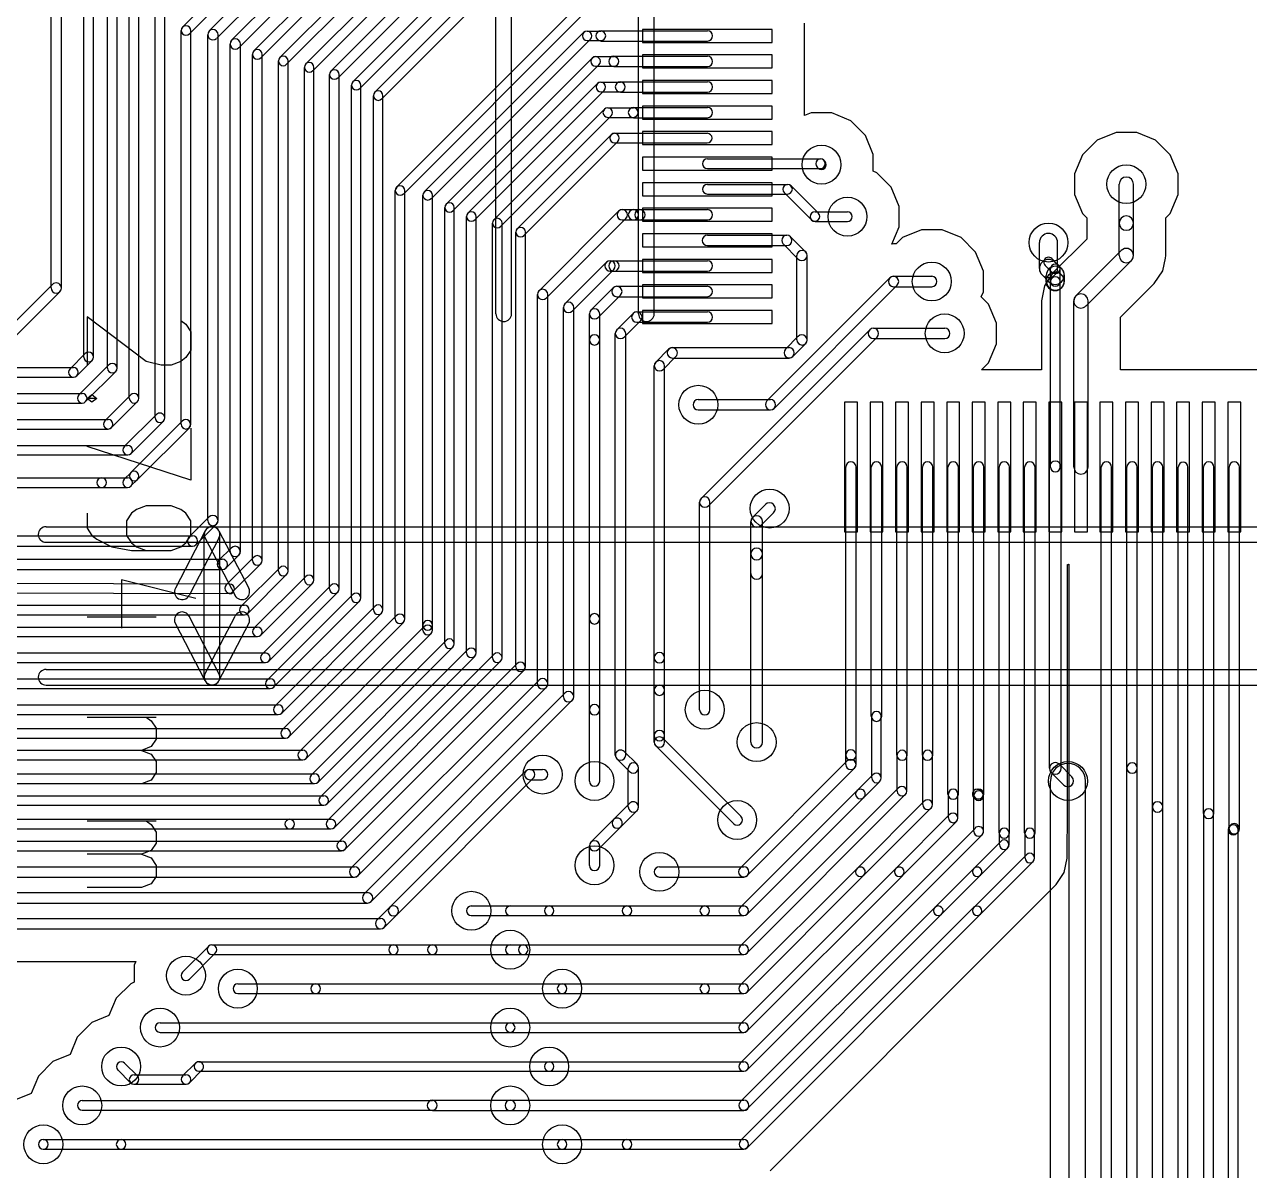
# Model space of a CAD drawing. Extents: x -29274 to 69862, y 24345 to 162744.
# Drawn here: x 10355 to 19800, y 47168 to 56000 of the extents above; entities that cross this region are included whole.
import ezdxf

# ---------------------------------------------------------------- set-up
doc = ezdxf.new("R2010")
doc.units = 0
doc.layers.add('BLACK', color=1, linetype='CONTINUOUS')

msp = doc.modelspace()

# ---------------------------------------------------------------- linework, layer by layer
at = {"layer": 'BLACK'}
for p, q in [((13990, 53771), (13990, 68949)), ((14110, 53771), (14110, 68949)), ((15090, 53771), (15090, 68949)), ((15210, 53771), (15210, 68949)), ((10560, 53970), (10560, 58970)), ((10640, 53970), (10640, 58970)), ((14290, 58698), (11573, 55981)), ((14343, 58645), (11626, 55928)), ((14331, 58502), (11780, 55951)), ((14388, 58445), (11837, 55894)), ((14378, 58306), (11951, 55879)), ((14435, 58249), (12008, 55822)), ((10813, 53438), (10813, 58170)), ((10887, 53438), (10887, 58170)), ((11163, 53120), (11163, 58008)), ((11237, 53120), (11237, 58008)), ((11363, 52970), (11363, 57970)), ((11437, 52970), (11437, 57970)), ((14236, 57910), (12123, 55797)), ((14289, 57857), (12176, 55744)), ((10995, 53352), (10995, 57720)), ((11069, 53352), (11069, 57720)), ((14290, 57712), (12324, 55746)), ((14342, 57660), (12376, 55694)), ((14145, 57318), (12524, 55697)), ((14198, 57265), (12577, 55644)), ((14198, 57122), (12717, 55641)), ((14251, 57069), (12770, 55588)), ((14251, 56924), (12886, 55559)), ((14304, 56871), (12939, 55506)), ((14304, 56728), (13055, 55479)), ((14357, 56675), (13108, 55426)), ((14613, 56136), (13224, 54747)), ((14666, 56083), (13277, 54694)), ((16369, 55912), (16369, 56010)), ((16369, 55912), (16369, 56010)), ((11563, 52920), (11563, 55954)), ((11637, 52920), (11637, 55954)), ((11768, 52178), (11768, 55922)), ((11848, 52178), (11848, 55922)), ((14666, 55940), (13437, 54711)), ((14693, 55950), (14799, 55950)), ((14800, 55953), (15620, 55953)), ((15120, 55963), (15120, 55863)), ((16120, 55963), (15120, 55963)), ((16120, 55863), (16120, 55963)), ((11940, 51940), (11940, 55850)), ((12020, 51940), (12020, 55850)), ((14719, 55887), (13490, 54658)), ((14693, 55876), (14799, 55876)), ((14800, 55873), (15620, 55873)), ((15120, 55863), (16120, 55863)), ((16369, 55815), (16369, 55912)), ((16369, 55815), (16369, 55912)), ((12113, 51870), (12113, 55770)), ((12187, 51870), (12187, 55770)), ((14732, 55742), (13606, 54616)), ((14758, 55753), (14900, 55753)), ((14900, 55756), (15620, 55756)), ((15120, 55766), (15120, 55666)), ((16120, 55766), (15120, 55766)), ((16120, 55666), (16120, 55766)), ((16369, 55813), (16369, 55815)), ((16369, 55813), (16369, 55815)), ((16369, 55715), (16369, 55813)), ((16369, 55715), (16369, 55813)), ((12313, 51788), (12313, 55720)), ((12387, 51788), (12387, 55720)), ((12513, 51720), (12513, 55670)), ((12587, 51720), (12587, 55670)), ((14784, 55690), (13658, 54564)), ((14758, 55679), (14900, 55679)), ((14900, 55676), (15620, 55676)), ((15120, 55666), (16120, 55666)), ((16369, 55618), (16369, 55715)), ((16369, 55618), (16369, 55715)), ((12707, 51652), (12707, 55614)), ((12781, 51652), (12781, 55614)), ((14772, 55545), (13774, 54547)), ((14799, 55556), (14949, 55556)), ((14950, 55559), (15620, 55559)), ((15120, 55569), (15120, 55469)), ((16120, 55569), (15120, 55569)), ((16120, 55469), (16120, 55569)), ((16369, 55616), (16369, 55618)), ((16369, 55616), (16369, 55618)), ((16369, 55518), (16369, 55616)), ((16369, 55518), (16369, 55616)), ((12875, 51582), (12875, 55532)), ((12949, 51582), (12949, 55532)), ((13045, 51490), (13045, 55452)), ((13119, 51490), (13119, 55452)), ((14824, 55493), (13826, 54495)), ((14799, 55482), (14949, 55482)), ((14950, 55479), (15620, 55479)), ((15120, 55469), (16120, 55469)), ((16369, 55421), (16369, 55518)), ((16369, 55421), (16369, 55518)), ((14826, 55348), (13974, 54496)), ((14852, 55359), (15050, 55359)), ((15050, 55362), (15620, 55362)), ((15120, 55372), (15120, 55272)), ((16120, 55372), (15120, 55372)), ((16120, 55272), (16120, 55372)), ((16369, 55419), (16369, 55421)), ((16369, 55419), (16369, 55421)), ((16369, 55321), (16369, 55419)), ((16369, 55321), (16369, 55419)), ((14878, 55296), (14026, 54444)), ((14852, 55285), (15050, 55285)), ((15050, 55282), (15620, 55282)), ((15120, 55272), (16120, 55272)), ((16369, 55298), (16369, 55321)), ((16369, 55298), (16369, 55321)), ((16421, 55319), (16369, 55298)), ((16421, 55319), (16369, 55298)), ((16580, 55319), (16421, 55319)), ((16580, 55319), (16421, 55319)), ((16726, 55258), (16580, 55319)), ((16726, 55258), (16580, 55319)), ((16838, 55146), (16726, 55258)), ((16838, 55146), (16726, 55258)), ((14905, 55162), (15619, 55162)), ((15120, 55175), (15120, 55075)), ((16120, 55175), (15120, 55175)), ((16120, 55075), (16120, 55175)), ((18771, 55169), (18624, 55108)), ((18771, 55169), (18624, 55108)), ((18930, 55169), (18771, 55169)), ((18930, 55169), (18771, 55169)), ((19076, 55108), (18930, 55169)), ((19076, 55108), (18930, 55169)), ((14878, 55151), (14154, 54427)), ((14930, 55099), (14206, 54375)), ((14905, 55088), (15619, 55088)), ((15120, 55075), (16120, 55075)), ((16899, 54999), (16838, 55146)), ((16899, 54999), (16838, 55146)), ((18624, 55108), (18512, 54996)), ((18624, 55108), (18512, 54996)), ((19188, 54996), (19076, 55108)), ((19188, 54996), (19076, 55108)), ((15120, 54978), (15120, 54878)), ((16120, 54978), (15120, 54978)), ((16120, 54878), (16120, 54978)), ((16899, 54870), (16899, 54999)), ((16899, 54870), (16899, 54999)), ((18512, 54996), (18451, 54850)), ((18512, 54996), (18451, 54850)), ((19249, 54849), (19188, 54996)), ((19249, 54849), (19188, 54996)), ((15120, 54878), (16120, 54878)), ((15620, 54965), (16492, 54965)), ((15620, 54891), (16492, 54891)), ((16466, 54901), (16473, 54894)), ((16519, 54954), (16526, 54947)), ((15120, 54781), (15120, 54681)), ((16120, 54781), (15120, 54781)), ((16120, 54681), (16120, 54781)), ((16926, 54858), (16899, 54870)), ((16926, 54858), (16899, 54870)), ((17038, 54746), (16926, 54858)), ((17038, 54746), (16926, 54858)), ((18451, 54850), (18451, 54691)), ((18451, 54850), (18451, 54691)), ((19249, 54690), (19249, 54849)), ((19249, 54690), (19249, 54849)), ((13213, 51420), (13213, 54720)), ((13287, 51420), (13287, 54720)), ((15620, 54768), (16238, 54768)), ((15620, 54694), (16238, 54694)), ((16212, 54705), (16423, 54494)), ((16265, 54758), (16476, 54547)), ((17099, 54599), (17038, 54746)), ((17099, 54599), (17038, 54746)), ((18451, 54691), (18512, 54544)), ((18451, 54691), (18512, 54544)), ((18795, 54470), (18795, 54770)), ((18905, 54470), (18905, 54770)), ((19188, 54544), (19249, 54690)), ((19188, 54544), (19249, 54690)), ((13427, 51370), (13427, 54684)), ((13501, 51370), (13501, 54684)), ((15120, 54681), (16120, 54681)), ((17099, 54440), (17099, 54599)), ((17099, 54440), (17099, 54599)), ((13595, 51228), (13595, 54590)), ((13669, 51228), (13669, 54590)), ((13763, 51158), (13763, 54520)), ((13837, 51158), (13837, 54520)), ((14936, 54562), (14322, 53948)), ((14992, 54506), (14378, 53892)), ((14964, 54574), (15050, 54574)), ((15050, 54574), (15100, 54574)), ((15100, 54574), (15620, 54574)), ((15120, 54584), (15120, 54484)), ((16120, 54584), (15120, 54584)), ((16120, 54484), (16120, 54584)), ((16450, 54557), (16700, 54557)), ((18512, 54544), (18545, 54511)), ((18512, 54544), (18545, 54511)), ((18545, 54511), (18545, 54470)), ((18545, 54511), (18545, 54470)), ((19155, 54511), (19188, 54544)), ((19155, 54511), (19188, 54544)), ((19155, 54470), (19155, 54511)), ((19155, 54470), (19155, 54511)), ((13963, 51120), (13963, 54470)), ((14037, 51120), (14037, 54470)), ((14964, 54494), (15050, 54494)), ((15050, 54494), (15100, 54494)), ((15100, 54494), (15620, 54494)), ((15120, 54484), (16120, 54484)), ((16450, 54483), (16700, 54483)), ((17043, 54308), (17099, 54440)), ((17043, 54308), (17099, 54440)), ((17271, 54419), (17124, 54358)), ((17271, 54419), (17124, 54358)), ((17430, 54419), (17271, 54419)), ((17430, 54419), (17271, 54419)), ((17576, 54358), (17430, 54419)), ((17576, 54358), (17430, 54419)), ((18545, 54470), (18545, 54347)), ((18545, 54470), (18545, 54347)), ((18795, 54220), (18795, 54470)), ((18905, 54220), (18905, 54470)), ((19155, 54220), (19155, 54470)), ((19155, 54220), (19155, 54470)), ((14143, 51050), (14143, 54400)), ((14217, 51050), (14217, 54400)), ((15120, 54387), (15120, 54287)), ((16120, 54387), (15120, 54387)), ((15620, 54377), (16232, 54377)), ((16120, 54287), (16120, 54387)), ((16205, 54309), (16321, 54193)), ((16261, 54365), (16377, 54249)), ((17056, 54310), (17043, 54308)), ((17056, 54310), (17043, 54308)), ((17076, 54310), (17056, 54310)), ((17076, 54310), (17056, 54310)), ((17124, 54358), (17076, 54310)), ((17124, 54358), (17076, 54310)), ((17688, 54246), (17576, 54358)), ((17688, 54246), (17576, 54358)), ((18180, 54120), (18180, 54320)), ((18545, 54347), (18284, 54086)), ((18545, 54347), (18284, 54086)), ((18320, 54120), (18320, 54320)), ((15120, 54287), (16120, 54287)), ((15620, 54297), (16232, 54297)), ((16310, 53570), (16310, 54220)), ((16390, 53570), (16390, 54220)), ((17749, 54099), (17688, 54246)), ((17749, 54099), (17688, 54246)), ((18461, 53909), (18811, 54259)), ((19151, 54200), (19155, 54219)), ((19151, 54200), (19155, 54219)), ((19155, 54219), (19154, 54220)), ((19154, 54220), (19155, 54220)), ((19155, 54219), (19154, 54220)), ((19154, 54220), (19155, 54220)), ((14842, 54168), (14522, 53848)), ((14870, 54180), (14900, 54180)), ((14900, 54180), (15620, 54180)), ((15120, 54190), (15120, 54090)), ((16120, 54190), (15120, 54190)), ((16120, 54090), (16120, 54190)), ((18276, 54092), (18224, 54144)), ((18328, 54144), (18276, 54196)), ((18299, 54170), (18352, 54117)), ((18539, 53831), (18889, 54181)), ((19132, 54103), (19151, 54200)), ((19132, 54103), (19151, 54200)), ((14898, 54112), (14578, 53792)), ((14870, 54100), (14900, 54100)), ((14900, 54100), (15620, 54100)), ((15120, 54090), (16120, 54090)), ((17027, 54048), (16078, 53099)), ((17056, 54060), (17350, 54060)), ((17749, 53940), (17749, 54099)), ((17749, 53940), (17749, 54099)), ((18200, 54071), (18253, 54018)), ((18284, 54086), (18218, 53987)), ((18284, 54086), (18218, 53987)), ((18233, 54023), (18233, 54067)), ((18253, 54073), (18250, 54070)), ((18266, 54021), (18266, 54117)), ((18300, 54090), (18302, 54090)), ((18340, 54021), (18340, 54117)), ((18373, 54023), (18373, 54067)), ((19066, 54004), (19131, 54103)), ((19066, 54004), (19131, 54103)), ((19131, 54103), (19132, 54103)), ((19131, 54103), (19132, 54103)), ((10172, 53599), (10571, 53998)), ((10229, 53542), (10628, 53941)), ((14894, 53972), (14721, 53799)), ((14923, 53983), (15619, 53983)), ((15120, 53993), (15120, 53893)), ((16120, 53993), (15120, 53993)), ((16120, 53893), (16120, 53993)), ((17084, 53991), (16135, 53042)), ((17056, 53980), (17350, 53980)), ((17732, 53902), (17749, 53940)), ((17732, 53902), (17749, 53940)), ((18218, 53987), (18195, 53870)), ((18218, 53987), (18195, 53870)), ((18266, 52590), (18266, 54020)), ((18300, 53950), (18302, 53950)), ((18340, 52590), (18340, 54020)), ((18352, 53974), (18349, 53971)), ((18805, 53744), (19063, 54003)), ((18805, 53744), (19063, 54003)), ((19063, 54003), (19065, 54004)), ((19063, 54003), (19065, 54004)), ((19065, 54004), (19066, 54004)), ((19065, 54004), (19066, 54004)), ((14310, 50920), (14310, 53920)), ((14390, 50920), (14390, 53920)), ((14951, 53915), (14778, 53742)), ((14923, 53903), (15619, 53903)), ((15120, 53893), (16120, 53893)), ((17788, 53846), (17732, 53902)), ((17788, 53846), (17732, 53902)), ((17849, 53699), (17788, 53846)), ((17849, 53699), (17788, 53846)), ((18195, 53870), (18195, 53339)), ((18195, 53870), (18195, 53339)), ((18445, 52590), (18445, 53870)), ((18555, 52590), (18555, 53870)), ((11294, 53404), (10837, 53747)), ((10837, 53747), (10837, 53376)), ((14510, 50820), (14510, 53820)), ((14590, 50820), (14590, 53820)), ((14710, 53570), (14710, 53770)), ((14790, 53570), (14790, 53770)), ((14922, 53648), (15048, 53774)), ((15076, 53786), (15620, 53786)), ((15120, 53796), (15120, 53696)), ((16120, 53796), (15120, 53796)), ((16120, 53696), (16120, 53796)), ((18805, 53339), (18805, 53744)), ((18805, 53339), (18805, 53744)), ((11561, 53719), (11599, 53690)), ((11599, 53690), (11637, 53633)), ((14978, 53592), (15104, 53718)), ((15076, 53706), (15620, 53706)), ((15120, 53696), (16120, 53696)), ((16872, 53648), (15572, 52348)), ((16900, 53660), (17450, 53660)), ((17849, 53540), (17849, 53699)), ((17849, 53540), (17849, 53699)), ((11637, 53633), (11637, 53490)), ((14710, 51420), (14710, 53570)), ((14790, 51420), (14790, 53570)), ((14910, 50370), (14910, 53620)), ((14990, 50370), (14990, 53620)), ((16928, 53592), (15628, 52292)), ((16321, 53598), (16222, 53499)), ((16900, 53580), (17450, 53580)), ((10824, 53464), (10706, 53346)), ((11637, 53490), (11599, 53433)), ((15222, 53399), (15321, 53498)), ((15350, 53510), (16250, 53510)), ((16378, 53541), (16279, 53442)), ((17788, 53394), (17849, 53540)), ((17788, 53394), (17849, 53540)), ((10876, 53412), (10758, 53294)), ((11006, 53378), (10774, 53146)), ((11409, 53376), (11294, 53404)), ((11485, 53376), (11409, 53376)), ((11561, 53404), (11485, 53376)), ((11599, 53433), (11561, 53404)), ((15210, 51120), (15210, 53370)), ((15279, 53342), (15378, 53441)), ((15290, 51120), (15290, 53370)), ((15350, 53430), (16250, 53430)), ((17733, 53339), (17788, 53394)), ((17733, 53339), (17788, 53394)), ((2150, 53357), (10732, 53357)), ((2150, 53283), (10732, 53283)), ((11058, 53326), (10826, 53094)), ((17810, 53339), (17733, 53339)), ((17810, 53339), (17733, 53339)), ((17812, 53339), (17810, 53339)), ((17812, 53339), (17810, 53339)), ((17910, 53339), (17812, 53339)), ((17910, 53339), (17812, 53339)), ((18007, 53339), (17910, 53339)), ((18007, 53339), (17910, 53339)), ((18009, 53339), (18007, 53339)), ((18009, 53339), (18007, 53339)), ((18107, 53339), (18009, 53339)), ((18107, 53339), (18009, 53339)), ((18195, 53339), (18107, 53339)), ((18195, 53339), (18107, 53339)), ((18895, 53339), (18805, 53339)), ((18895, 53339), (18805, 53339)), ((18992, 53339), (18895, 53339)), ((18992, 53339), (18895, 53339)), ((18994, 53339), (18992, 53339)), ((18994, 53339), (18992, 53339)), ((19092, 53339), (18994, 53339)), ((19092, 53339), (18994, 53339)), ((19189, 53339), (19092, 53339)), ((19189, 53339), (19092, 53339)), ((19191, 53339), (19189, 53339)), ((19191, 53339), (19189, 53339)), ((19289, 53339), (19191, 53339)), ((19289, 53339), (19191, 53339)), ((19386, 53339), (19289, 53339)), ((19386, 53339), (19289, 53339)), ((19388, 53339), (19386, 53339)), ((19388, 53339), (19386, 53339)), ((19486, 53339), (19388, 53339)), ((19486, 53339), (19388, 53339)), ((19583, 53339), (19486, 53339)), ((19583, 53339), (19486, 53339)), ((19585, 53339), (19583, 53339)), ((19585, 53339), (19583, 53339)), ((19683, 53339), (19585, 53339)), ((19683, 53339), (19585, 53339)), ((19780, 53339), (19683, 53339)), ((19780, 53339), (19683, 53339)), ((19782, 53339), (19780, 53339)), ((19782, 53339), (19780, 53339)), ((19880, 53339), (19782, 53339)), ((19880, 53339), (19782, 53339)), ((2212, 53157), (10800, 53157)), ((2212, 53083), (10800, 53083)), ((10837, 53119), (10875, 53148)), ((10875, 53091), (10837, 53119)), ((10913, 53119), (10837, 53119)), ((10875, 53148), (10913, 53119)), ((10913, 53119), (10875, 53091)), ((11174, 53146), (10974, 52946)), ((11226, 53094), (11026, 52894)), ((15550, 53110), (16106, 53110)), ((16777, 53090), (16677, 53090)), ((16677, 53090), (16677, 52090)), ((16777, 52090), (16777, 53090)), ((16974, 53090), (16874, 53090)), ((16874, 53090), (16874, 52090)), ((16974, 52090), (16974, 53090)), ((17171, 53090), (17071, 53090)), ((17071, 53090), (17071, 52090)), ((17171, 52090), (17171, 53090)), ((17368, 53090), (17268, 53090)), ((17268, 53090), (17268, 52090)), ((17368, 52090), (17368, 53090)), ((17565, 53090), (17465, 53090)), ((17465, 53090), (17465, 52090)), ((17565, 52090), (17565, 53090)), ((17762, 53090), (17662, 53090)), ((17662, 53090), (17662, 52090)), ((17762, 52090), (17762, 53090)), ((17959, 53090), (17859, 53090)), ((17859, 53090), (17859, 52090)), ((17959, 52090), (17959, 53090)), ((18156, 53090), (18056, 53090)), ((18056, 53090), (18056, 52090)), ((18156, 52090), (18156, 53090)), ((18353, 53090), (18253, 53090)), ((18253, 53090), (18253, 52090)), ((18353, 52090), (18353, 53090)), ((18550, 53090), (18450, 53090)), ((18450, 53090), (18450, 52090)), ((18550, 52090), (18550, 53090)), ((18747, 53090), (18647, 53090)), ((18647, 53090), (18647, 52090)), ((18747, 52090), (18747, 53090)), ((18944, 53090), (18844, 53090)), ((18844, 53090), (18844, 52090)), ((18944, 52090), (18944, 53090)), ((19141, 53090), (19041, 53090)), ((19041, 53090), (19041, 52090)), ((19141, 52090), (19141, 53090)), ((19338, 53090), (19238, 53090)), ((19238, 53090), (19238, 52090)), ((19338, 52090), (19338, 53090)), ((19535, 53090), (19435, 53090)), ((19435, 53090), (19435, 52090)), ((19535, 52090), (19535, 53090)), ((19732, 53090), (19632, 53090)), ((19632, 53090), (19632, 52090)), ((19732, 52090), (19732, 53090)), ((11124, 52747), (11373, 52996)), ((15550, 53030), (16106, 53030)), ((2250, 52957), (11000, 52957)), ((11573, 52946), (11174, 52547)), ((11177, 52694), (11426, 52943)), ((11626, 52893), (11227, 52494)), ((2250, 52883), (11000, 52883)), ((11637, 52890), (11637, 52490)), ((2300, 52757), (11150, 52757)), ((11637, 52490), (10837, 52747)), ((2300, 52683), (11150, 52683)), ((11174, 52546), (11124, 52496)), ((16687, 50370), (16687, 52590)), ((16767, 50370), (16767, 52590)), ((16884, 50670), (16884, 52590)), ((16964, 50670), (16964, 52590)), ((17081, 50370), (17081, 52590)), ((17161, 50370), (17161, 52590)), ((17278, 50370), (17278, 52590)), ((17358, 50370), (17358, 52590)), ((17475, 50070), (17475, 52590)), ((17555, 50070), (17555, 52590)), ((17672, 50070), (17672, 52590)), ((17752, 50070), (17752, 52590)), ((17869, 49770), (17869, 52590)), ((17949, 49770), (17949, 52590)), ((18066, 49770), (18066, 52590)), ((18146, 49770), (18146, 52590)), ((18258, 50268), (18258, 52590)), ((18348, 50268), (18348, 52590)), ((18657, 46270), (18657, 52590)), ((18737, 46270), (18737, 52590)), ((18854, 50270), (18854, 52590)), ((18934, 50270), (18934, 52590)), ((19051, 49970), (19051, 52590)), ((19131, 49970), (19131, 52590)), ((19251, 45958), (19251, 52590)), ((19325, 45958), (19325, 52590)), ((19445, 49920), (19445, 52590)), ((19525, 49920), (19525, 52590)), ((19642, 49802), (19642, 52590)), ((19722, 49802), (19722, 52590)), ((2350, 52507), (10950, 52507)), ((2350, 52433), (10950, 52433)), ((10950, 52507), (11150, 52507)), ((10950, 52433), (11150, 52433)), ((11226, 52494), (11176, 52444)), ((10837, 52234), (10837, 52119)), ((11180, 52234), (11142, 52176)), ((11218, 52262), (11180, 52234)), ((11294, 52291), (11218, 52262)), ((11485, 52291), (11294, 52291)), ((11561, 52262), (11485, 52291)), ((11599, 52234), (11561, 52262)), ((11637, 52176), (11599, 52234)), ((15560, 50720), (15560, 52320)), ((15640, 50720), (15640, 52320)), ((16068, 52301), (15969, 52202)), ((16131, 52238), (16032, 52139)), ((11142, 52176), (11142, 52062)), ((11779, 52206), (11622, 52049)), ((11637, 52062), (11637, 52176)), ((11836, 52149), (11679, 51992)), ((15955, 51920), (15955, 52170)), ((16045, 51920), (16045, 52170)), ((4450, 52060), (11650, 52060)), ((10521, 52130), (26749, 52130)), ((10837, 52119), (10875, 52062)), ((10875, 52062), (10913, 52034)), ((11142, 52062), (11180, 52005)), ((11747, 52098), (11518, 51656)), ((11599, 52005), (11637, 52062)), ((11854, 52042), (11625, 51600)), ((11741, 50970), (11741, 52070)), ((11748, 52042), (11978, 51600)), ((11854, 52098), (12084, 51656)), ((11861, 50970), (11861, 52070)), ((16677, 52090), (16777, 52090)), ((16874, 52090), (16974, 52090)), ((17071, 52090), (17171, 52090)), ((17268, 52090), (17368, 52090)), ((17465, 52090), (17565, 52090)), ((17662, 52090), (17762, 52090)), ((17859, 52090), (17959, 52090)), ((18056, 52090), (18156, 52090)), ((18253, 52090), (18353, 52090)), ((18450, 52090), (18550, 52090)), ((18647, 52090), (18747, 52090)), ((18844, 52090), (18944, 52090)), ((19041, 52090), (19141, 52090)), ((19238, 52090), (19338, 52090)), ((19435, 52090), (19535, 52090)), ((19632, 52090), (19732, 52090)), ((4450, 51980), (11650, 51980)), ((10521, 52010), (26749, 52010)), ((10913, 52034), (11028, 51976)), ((11028, 51976), (11180, 51948)), ((11180, 52005), (11218, 51976)), ((11180, 51948), (11485, 51948)), ((11218, 51976), (11294, 51948)), ((11485, 51948), (11561, 51976)), ((11561, 51976), (11599, 52005)), ((11951, 51968), (11852, 51869)), ((3880, 51880), (11880, 51880)), ((12008, 51911), (11909, 51812)), ((12124, 51896), (11910, 51682)), ((15955, 50470), (15955, 51920)), ((15955, 51770), (15955, 51920)), ((16045, 50470), (16045, 51920)), ((16045, 51770), (16045, 51920)), ((3880, 51800), (11880, 51800)), ((12176, 51844), (11962, 51630)), ((12324, 51814), (12024, 51514)), ((12376, 51762), (12076, 51462)), ((18396, 49770), (18396, 51840)), ((18396, 51840), (18403, 51840)), ((18396, 49770), (18396, 51840)), ((18396, 51840), (18403, 51840)), ((18403, 51840), (18403, 51841)), ((18403, 51841), (18407, 51841)), ((18403, 51840), (18403, 51841)), ((18403, 51841), (18407, 51841)), ((18407, 51841), (18407, 46287)), ((18407, 51841), (18407, 46287)), ((11936, 51687), (4350, 51713)), ((11675, 51577), (11104, 51720)), ((11104, 51720), (11104, 51348)), ((12523, 51746), (12124, 51347)), ((12576, 51693), (12177, 51294)), ((12718, 51678), (12186, 51146)), ((11936, 51613), (4350, 51639)), ((12886, 51608), (12224, 50946)), ((12770, 51626), (12238, 51094)), ((3400, 51525), (12050, 51525)), ((12938, 51556), (12276, 50894)), ((13056, 51516), (12286, 50746)), ((3400, 51451), (12050, 51451)), ((11371, 51434), (10837, 51434)), ((11747, 50943), (11518, 51385)), ((11854, 50999), (11625, 51441)), ((11748, 50999), (11978, 51441)), ((11854, 50943), (12084, 51385)), ((13108, 51464), (12338, 50694)), ((13223, 51446), (12342, 50565)), ((13276, 51393), (12395, 50512)), ((14710, 50720), (14710, 51420)), ((14790, 50720), (14790, 51420)), ((3250, 51357), (12150, 51357)), ((13437, 51360), (12474, 50397)), ((13490, 51307), (12527, 50344)), ((13427, 51334), (13427, 51370)), ((13501, 51334), (13501, 51370)), ((3250, 51283), (12150, 51283)), ((13606, 51254), (12566, 50214)), ((13658, 51202), (12618, 50162)), ((2950, 51157), (12212, 51157)), ((13773, 51184), (12636, 50047)), ((13826, 51131), (12689, 49994)), ((13973, 51146), (12692, 49865)), ((15210, 50520), (15210, 51120)), ((15210, 50870), (15210, 51120)), ((15290, 50520), (15290, 51120)), ((15290, 50870), (15290, 51120)), ((2950, 51083), (12212, 51083)), ((10521, 51030), (26749, 51030)), ((14026, 51093), (12745, 49812)), ((14153, 51076), (12774, 49697)), ((14206, 51023), (12827, 49644)), ((2850, 50957), (12250, 50957)), ((10521, 50910), (26749, 50910)), ((14322, 50948), (12872, 49498)), ((2850, 50883), (12250, 50883)), ((14378, 50892), (12928, 49442)), ((14522, 50848), (12972, 49298)), ((15210, 50520), (15210, 50870)), ((15290, 50520), (15290, 50870)), ((2400, 50757), (12312, 50757)), ((14578, 50792), (13028, 49242)), ((14710, 50170), (14710, 50720)), ((14790, 50170), (14790, 50720)), ((2400, 50683), (12312, 50683)), ((10837, 50663), (11371, 50663)), ((11294, 50663), (11332, 50635)), ((11332, 50635), (11371, 50577)), ((16887, 50194), (16887, 50670)), ((16961, 50194), (16961, 50670)), ((5500, 50575), (12368, 50575)), ((11371, 50577), (11371, 50492)), ((5500, 50501), (12368, 50501)), ((11332, 50435), (11256, 50406)), ((11371, 50492), (11332, 50435)), ((15210, 50470), (15210, 50520)), ((15822, 49842), (15222, 50442)), ((15878, 49898), (15278, 50498)), ((15290, 50470), (15290, 50520)), ((5400, 50407), (12500, 50407)), ((11256, 50406), (10837, 50406)), ((11256, 50406), (11332, 50377)), ((11332, 50377), (11371, 50320)), ((15021, 50242), (14922, 50341)), ((15078, 50299), (14979, 50398)), ((16687, 50298), (16687, 50370)), ((16767, 50298), (16767, 50370)), ((17084, 50092), (17084, 50370)), ((17158, 50092), (17158, 50370)), ((17281, 49988), (17281, 50370)), ((17355, 49988), (17355, 50370)), ((5400, 50333), (12500, 50333)), ((11371, 50320), (11371, 50235)), ((14221, 50248), (13172, 49199)), ((14250, 50260), (14350, 50260)), ((15010, 49970), (15010, 50270)), ((15090, 49970), (15090, 50270)), ((16698, 50325), (15872, 49499)), ((16754, 50269), (15928, 49443)), ((18431, 50203), (18335, 50299)), ((18854, 46120), (18854, 50270)), ((18934, 46120), (18934, 50270)), ((5700, 50225), (12592, 50225)), ((11332, 50177), (11256, 50149)), ((11371, 50235), (11332, 50177)), ((14278, 50191), (13229, 49142)), ((14250, 50180), (14350, 50180)), ((16897, 50220), (16774, 50097)), ((16950, 50167), (16827, 50044)), ((18265, 46820), (18265, 50170)), ((18367, 50139), (18271, 50235)), ((18535, 46820), (18535, 50170)), ((5700, 50151), (12592, 50151)), ((11256, 50149), (10837, 50149)), ((17094, 50117), (15874, 48897)), ((15874, 49196), (16774, 50096)), ((17146, 50065), (15926, 48845)), ((17478, 49886), (17478, 50070)), ((17552, 49886), (17552, 50070)), ((17675, 49782), (17675, 50058)), ((17700, 50107), (17712, 50107)), ((17738, 50085), (17727, 50096)), ((17749, 49782), (17749, 50058)), ((5150, 50057), (12662, 50057)), ((5150, 49983), (12662, 49983)), ((14896, 49874), (15021, 49999)), ((15926, 49144), (16826, 50044)), ((17292, 50014), (16774, 49496)), ((17685, 50032), (17674, 50043)), ((17700, 50033), (17712, 50033)), ((19051, 46012), (19051, 49970)), ((19131, 46012), (19131, 49970)), ((5150, 49875), (12400, 49875)), ((12400, 49875), (12718, 49875)), ((14722, 49699), (14896, 49873)), ((14953, 49817), (15078, 49942)), ((17344, 49962), (16826, 49444)), ((17488, 49911), (17074, 49497)), ((19448, 45906), (19448, 49920)), ((19522, 45906), (19522, 49920)), ((5150, 49801), (12400, 49801)), ((10837, 49863), (11371, 49863)), ((11294, 49863), (11332, 49835)), ((11332, 49835), (11371, 49777)), ((11371, 49777), (11371, 49692)), ((12400, 49801), (12718, 49801)), ((14778, 49643), (14952, 49817)), ((15874, 47996), (17686, 49808)), ((17540, 49859), (17126, 49445)), ((19638, 45795), (19638, 49795)), ((19647, 49824), (19653, 49830)), ((19703, 49768), (19709, 49774)), ((19712, 45795), (19712, 49795)), ((5050, 49707), (12800, 49707)), ((11371, 49692), (11332, 49635)), ((15926, 47944), (17738, 49756)), ((17882, 49705), (17674, 49497)), ((17872, 49680), (17872, 49770)), ((17946, 49680), (17946, 49770)), ((18069, 49576), (18069, 49770)), ((18143, 49576), (18143, 49770)), ((18393, 49755), (18396, 49770)), ((18393, 49755), (18396, 49770)), ((18393, 49576), (18393, 49755)), ((18393, 49576), (18393, 49755)), ((5050, 49633), (12800, 49633)), ((11256, 49606), (10837, 49606)), ((11332, 49635), (11256, 49606)), ((11256, 49606), (11332, 49577)), ((14710, 49520), (14710, 49670)), ((14790, 49520), (14790, 49670)), ((18080, 49602), (17674, 49196)), ((17934, 49653), (17726, 49445)), ((6500, 49510), (12900, 49510)), ((11332, 49577), (11371, 49520)), ((11371, 49520), (11371, 49435)), ((15250, 49510), (15900, 49510)), ((15874, 48596), (16774, 49496)), ((15874, 48297), (17073, 49496)), ((17374, 49196), (17674, 49496)), ((18132, 49550), (17726, 49144)), ((18371, 49466), (18393, 49576)), ((18371, 49466), (18393, 49576)), ((6500, 49430), (12900, 49430)), ((11371, 49435), (11332, 49377)), ((15250, 49430), (15900, 49430)), ((15926, 48544), (16826, 49444)), ((15927, 48244), (17126, 49443)), ((17426, 49144), (17726, 49444)), ((18309, 49373), (18371, 49466)), ((18309, 49373), (18371, 49466)), ((7050, 49310), (13000, 49310)), ((11256, 49349), (10837, 49349)), ((11332, 49377), (11256, 49349)), ((17903, 48967), (18309, 49373)), ((17903, 48967), (18309, 49373)), ((7050, 49230), (13000, 49230)), ((13171, 49198), (13072, 49099)), ((13228, 49141), (13129, 49042)), ((13800, 49207), (15000, 49207)), ((13800, 49133), (15000, 49133)), ((14100, 49207), (14400, 49207)), ((14100, 49133), (14400, 49133)), ((14400, 49207), (15000, 49207)), ((14400, 49133), (15000, 49133)), ((15000, 49207), (15600, 49207)), ((15000, 49133), (15600, 49133)), ((15600, 49207), (15900, 49207)), ((15600, 49133), (15900, 49133)), ((17373, 49196), (15874, 47697)), ((17673, 49196), (15874, 47397)), ((17426, 49143), (15927, 47644)), ((17726, 49143), (15927, 47344)), ((7200, 49110), (13100, 49110)), ((7200, 49030), (13100, 49030)), ((16103, 47167), (17903, 48967)), ((16103, 47167), (17903, 48967)), ((11774, 48896), (11574, 48696)), ((11826, 48844), (11626, 48644)), ((11800, 48907), (13200, 48907)), ((11800, 48833), (13200, 48833)), ((13200, 48907), (13500, 48907)), ((13200, 48833), (13500, 48833)), ((13500, 48907), (14200, 48907)), ((13500, 48833), (14200, 48833)), ((14100, 48907), (14200, 48907)), ((14100, 48833), (14200, 48833)), ((14200, 48907), (15900, 48907)), ((14200, 48833), (15900, 48833)), ((7320, 48780), (11213, 48780)), ((7320, 48780), (11213, 48780)), ((11213, 48780), (11201, 48750)), ((11213, 48780), (11201, 48750)), ((11201, 48750), (11201, 48620)), ((11201, 48750), (11201, 48620)), ((11174, 48608), (11062, 48496)), ((11174, 48608), (11062, 48496)), ((11201, 48620), (11174, 48608)), ((11201, 48620), (11174, 48608)), ((12000, 48607), (12600, 48607)), ((12600, 48607), (14500, 48607)), ((14500, 48607), (15600, 48607)), ((15600, 48607), (15900, 48607)), ((11062, 48496), (11006, 48363)), ((11062, 48496), (11006, 48363)), ((12000, 48533), (12600, 48533)), ((12600, 48533), (14500, 48533)), ((14500, 48533), (15600, 48533)), ((15600, 48533), (15900, 48533)), ((11006, 48363), (10874, 48308)), ((11006, 48363), (10874, 48308)), ((10874, 48308), (10762, 48196)), ((10874, 48308), (10762, 48196)), ((11400, 48307), (14100, 48307)), ((14100, 48307), (15900, 48307)), ((10762, 48196), (10706, 48063)), ((10762, 48196), (10706, 48063)), ((11400, 48233), (14100, 48233)), ((14100, 48233), (15900, 48233)), ((10574, 48008), (10462, 47896)), ((10574, 48008), (10462, 47896)), ((10706, 48063), (10574, 48008)), ((10706, 48063), (10574, 48008)), ((11127, 47996), (11226, 47897)), ((11574, 47897), (11673, 47996)), ((11700, 48007), (14400, 48007)), ((14400, 48007), (15900, 48007)), ((10462, 47896), (10406, 47763)), ((10462, 47896), (10406, 47763)), ((11074, 47943), (11173, 47844)), ((11200, 47907), (11600, 47907)), ((11627, 47844), (11726, 47943)), ((11700, 47933), (14400, 47933)), ((14400, 47933), (15900, 47933)), ((11200, 47833), (11600, 47833)), ((10406, 47763), (10274, 47708)), ((10406, 47763), (10274, 47708)), ((10800, 47707), (13500, 47707)), ((13500, 47710), (14100, 47710)), ((14100, 47710), (15900, 47710)), ((10800, 47633), (13500, 47633)), ((13500, 47630), (14100, 47630)), ((14100, 47630), (15900, 47630)), ((10500, 47407), (11100, 47407)), ((10500, 47333), (11100, 47333)), ((11100, 47407), (14500, 47407)), ((11100, 47333), (14500, 47333)), ((14500, 47407), (15000, 47407)), ((14500, 47333), (15000, 47333)), ((15000, 47407), (15900, 47407)), ((15000, 47333), (15900, 47333))]:
    msp.add_line(p, q, dxfattribs=at)
for centre in [(16500, 54920), (18850, 54770), (16700, 54520), (18250, 54320), (17350, 54020), (17450, 53620), (15550, 53070), (16100, 52270), (15600, 50720), (16000, 50470), (14350, 50220), (14750, 50170), (18400, 50170), (15850, 49870), (14750, 49520), (15250, 49470), (13800, 49170), (14100, 48870), (11600, 48670), (12000, 48570), (14500, 48570), (11400, 48270), (14100, 48270), (11100, 47970), (14400, 47970), (10800, 47670), (14100, 47670), (10500, 47370), (14500, 47370)]:
    msp.add_circle(centre, 150, dxfattribs=at)
for centre, radius, start, end in [((11600, 55954), 37, 360, 540), ((11600, 55955), 37, 135, 315), ((11808, 55922), 40, 360, 540), ((11808, 55922), 40, 135, 315), ((14693, 55913), 37, 90, 270), ((14692, 55913), 37, -45, 135), ((14800, 55913), 40, 90, 270), ((14799, 55913), 37, 270, 450), ((15620, 55913), 40, 270, 450), ((11980, 55850), 40, 360, 540), ((11980, 55851), 40, 135, 315), ((12150, 55770), 37, 360, 540), ((12150, 55771), 37, 135, 315), ((12350, 55720), 37, 360, 540), ((12350, 55720), 37, 135, 315), ((14758, 55716), 37, 90, 270), ((14758, 55716), 37, -45, 135), ((14900, 55716), 40, 90, 270), ((14900, 55716), 37, 270, 450), ((15620, 55716), 40, 270, 450), ((12550, 55670), 37, 360, 540), ((12551, 55671), 37, 135, 315), ((12744, 55614), 37, 360, 540), ((12744, 55615), 37, 135, 315), ((12912, 55532), 37, 360, 540), ((12913, 55533), 37, 135, 315), ((14799, 55519), 37, 90, 270), ((14798, 55519), 37, -45, 135), ((14950, 55519), 40, 90, 270), ((14949, 55519), 37, 270, 450), ((15620, 55519), 40, 270, 450), ((13082, 55452), 37, 360, 540), ((13082, 55453), 37, 135, 315), ((14852, 55322), 37, 90, 270), ((14852, 55322), 37, -45, 135), ((15050, 55322), 40, 90, 270), ((15050, 55322), 37, 270, 450), ((15620, 55322), 40, 270, 450), ((14905, 55125), 37, 90, 270), ((14904, 55125), 37, -45, 135), ((15619, 55125), 37, 270, 450), ((15620, 54928), 37, 90, 270), ((16492, 54928), 37, 45, 225), ((16500, 54920), 37, 225, 405), ((16492, 54928), 37, 270, 450), ((18850, 54770), 55, 360, 540), ((13250, 54720), 37, 360, 540), ((13251, 54721), 37, 135, 315), ((13464, 54684), 37, 360, 540), ((13464, 54685), 37, 135, 315), ((15620, 54731), 37, 90, 270), ((16239, 54731), 37, 45, 225), ((16238, 54731), 37, 270, 450), ((13632, 54590), 37, 360, 540), ((13632, 54590), 37, 135, 315), ((13800, 54520), 37, 360, 540), ((13800, 54521), 37, 135, 315), ((14000, 54470), 37, 360, 540), ((14964, 54534), 40, 90, 270), ((14964, 54534), 40, -45, 135), ((15050, 54534), 40, 90, 270), ((15050, 54534), 40, 270, 450), ((15100, 54534), 40, 90, 270), ((15100, 54534), 40, 270, 450), ((15620, 54534), 40, 270, 450), ((16450, 54520), 37, 90, 270), ((16449, 54521), 37, 225, 405), ((16700, 54520), 37, 270, 450), ((18850, 54470), 55, 360, 540), ((14000, 54470), 37, 135, 315), ((14180, 54400), 37, 360, 540), ((14180, 54401), 37, 135, 315), ((18850, 54470), 55, 180, 360), ((15620, 54337), 40, 90, 270), ((16233, 54337), 40, 45, 225), ((16232, 54337), 40, 270, 450), ((18250, 54320), 70, 360, 540), ((16350, 54220), 40, 360, 540), ((16349, 54221), 40, 225, 405), ((18850, 54220), 55, 180, 360), ((18850, 54220), 55, 315, 495), ((14870, 54140), 40, 90, 270), ((14870, 54140), 40, -45, 135), ((14900, 54140), 40, 90, 270), ((14900, 54140), 40, 270, 450), ((15620, 54140), 40, 270, 450), ((18250, 54120), 70, 45, 225), ((18250, 54120), 70, 180, 360), ((18250, 54170), 37, 405, 585), ((18303, 54067), 70, 360, 540), ((18303, 54117), 37, 360, 540), ((18302, 54118), 37, 225, 405), ((17056, 54020), 40, 90, 270), ((17055, 54019), 40, -45, 135), ((17350, 54020), 40, 270, 450), ((18300, 54020), 70, 90, 270), ((18300, 54021), 70, 135, 315), ((18302, 54068), 70, 225, 405), ((18302, 54023), 70, -45, 135), ((18303, 54020), 37, 360, 540), ((18302, 54020), 70, 270, 450), ((10600, 53970), 40, 180, 360), ((10599, 53969), 40, 315, 495), ((14350, 53920), 40, 360, 540), ((14350, 53920), 40, 135, 315), ((14923, 53943), 40, 90, 270), ((14922, 53943), 40, -45, 135), ((15619, 53943), 40, 270, 450), ((18303, 54023), 70, 180, 360), ((18303, 54021), 37, 180, 360), ((14550, 53820), 40, 360, 540), ((14550, 53820), 40, 135, 315), ((18500, 53870), 55, 360, 540), ((18500, 53870), 55, 135, 315), ((14050, 53771), 60, 180, 360), ((14750, 53770), 40, 360, 540), ((14750, 53771), 40, 135, 315), ((15076, 53746), 40, 90, 270), ((15076, 53746), 40, 315, 495), ((15150, 53771), 60, 180, 360), ((15620, 53746), 40, 270, 450), ((14950, 53620), 40, 360, 540), ((14950, 53620), 40, 135, 315), ((16900, 53620), 40, 90, 270), ((16900, 53620), 40, -45, 135), ((17450, 53620), 40, 270, 450), ((14750, 53570), 40, 360, 540), ((14750, 53570), 40, 180, 360), ((16350, 53570), 40, 180, 360), ((16349, 53569), 40, -45, 135), ((10850, 53438), 37, -45, 135), ((15350, 53470), 40, 90, 270), ((15349, 53469), 40, 315, 495), ((16251, 53471), 40, 135, 315), ((16250, 53470), 40, 270, 450), ((10850, 53438), 37, 180, 360), ((11032, 53352), 37, -45, 135), ((15250, 53370), 40, 360, 540), ((15251, 53371), 40, 135, 315), ((10732, 53320), 37, 135, 315), ((10732, 53320), 37, 270, 450), ((11032, 53352), 37, 180, 360), ((10800, 53120), 37, 135, 315), ((10800, 53120), 37, 270, 450), ((11200, 53120), 37, 180, 360), ((11200, 53120), 37, -45, 135), ((15550, 53070), 40, 90, 270), ((16107, 53071), 40, 135, 315), ((16106, 53070), 40, 270, 450), ((11399, 52969), 37, 315, 495), ((11000, 52920), 37, 135, 315), ((11000, 52920), 37, 270, 450), ((11400, 52970), 37, 180, 360), ((11600, 52920), 37, 180, 360), ((11599, 52919), 37, -45, 135), ((11151, 52721), 37, 135, 315), ((11150, 52720), 37, 270, 450), ((16727, 52590), 40, 360, 540), ((16924, 52590), 40, 360, 540), ((17121, 52590), 40, 360, 540), ((17318, 52590), 40, 360, 540), ((17515, 52590), 40, 360, 540), ((17712, 52590), 40, 360, 540), ((17909, 52590), 40, 360, 540), ((18106, 52590), 40, 360, 540), ((18303, 52590), 45, 360, 540), ((18697, 52590), 40, 360, 540), ((18894, 52590), 40, 360, 540), ((19091, 52590), 40, 360, 540), ((19288, 52590), 37, 360, 540), ((19485, 52590), 40, 360, 540), ((19682, 52590), 40, 360, 540), ((11201, 52521), 37, 135, 315), ((11200, 52520), 37, -45, 135), ((18303, 52590), 37, 180, 360), ((18500, 52590), 55, 180, 360), ((10950, 52470), 37, 90, 270), ((10950, 52470), 37, 270, 450), ((11150, 52470), 37, 135, 315), ((11150, 52470), 37, 270, 450), ((15600, 52320), 40, 360, 540), ((15600, 52320), 40, 135, 315), ((16099, 52269), 45, -45, 135), ((11808, 52178), 40, 180, 360), ((11807, 52177), 40, -45, 135), ((16000, 52170), 45, 360, 540), ((16001, 52171), 45, 135, 315), ((10521, 52070), 60, 90, 270), ((11651, 52021), 40, 135, 315), ((11650, 52020), 40, 270, 450), ((11801, 52070), 60, 360, 540), ((11801, 52070), 60, 27, 207), ((11801, 52070), 60, -27, 152), ((11979, 51939), 40, -45, 135), ((16000, 51920), 45, 360, 540), ((16000, 51920), 45, 360, 540), ((11881, 51841), 40, 135, 315), ((11880, 51840), 40, 270, 450), ((11980, 51940), 40, 180, 360), ((12150, 51870), 37, 180, 360), ((12150, 51870), 37, -45, 135), ((16000, 51920), 45, 180, 360), ((12350, 51788), 37, 180, 360), ((12350, 51788), 37, -45, 135), ((16000, 51770), 45, 180, 360), ((11936, 51656), 37, 135, 315), ((11936, 51650), 37, 269, 449), ((12550, 51720), 37, 180, 360), ((12549, 51719), 37, -45, 135), ((12744, 51652), 37, -45, 135), ((11571, 51628), 60, 152, 332), ((12031, 51628), 60, 207, 387), ((12744, 51652), 37, 180, 360), ((12912, 51582), 37, 180, 360), ((12912, 51582), 37, -45, 135), ((12050, 51488), 37, 135, 315), ((12050, 51488), 37, 270, 450), ((13082, 51490), 37, 180, 360), ((13082, 51490), 37, -45, 135), ((11571, 51413), 60, 387, 567), ((12031, 51413), 60, 332, 512), ((13250, 51420), 37, 180, 360), ((13250, 51420), 37, -45, 135), ((13464, 51370), 37, 360, 540), ((14750, 51420), 40, 360, 540), ((14750, 51420), 40, 180, 360), ((12151, 51321), 37, 135, 315), ((12150, 51320), 37, 270, 450), ((13464, 51370), 37, 180, 360), ((13464, 51334), 37, 180, 360), ((13464, 51334), 37, -45, 135), ((13632, 51228), 37, 180, 360), ((13632, 51228), 37, -45, 135), ((13800, 51158), 37, -45, 135), ((12212, 51120), 37, 135, 315), ((12212, 51120), 37, 270, 450), ((13800, 51158), 37, 180, 360), ((14000, 51120), 37, 180, 360), ((14000, 51120), 37, -45, 135), ((15250, 51120), 40, 360, 540), ((15250, 51120), 40, 360, 540), ((15250, 51120), 40, 180, 360), ((10521, 50970), 60, 90, 270), ((14180, 51050), 37, 180, 360), ((14179, 51049), 37, -45, 135), ((11801, 50971), 60, 152, 332), ((11801, 50970), 60, 180, 360), ((11801, 50971), 60, 207, 387), ((12250, 50920), 37, 135, 315), ((12250, 50920), 37, 270, 450), ((14350, 50920), 40, 180, 360), ((14350, 50920), 40, -45, 135), ((15250, 50870), 40, 360, 540), ((14550, 50820), 40, 180, 360), ((14550, 50820), 40, -45, 135), ((15250, 50870), 40, 180, 360), ((12312, 50720), 37, 135, 315), ((12312, 50720), 37, 270, 450), ((14750, 50720), 40, 360, 540), ((14750, 50720), 40, 180, 360), ((15600, 50720), 40, 180, 360), ((16924, 50670), 40, 180, 360), ((16924, 50670), 37, 360, 540), ((12368, 50538), 37, 135, 315), ((12368, 50538), 37, 270, 450), ((15250, 50520), 40, 360, 540), ((15250, 50520), 40, 180, 360), ((15250, 50520), 40, 180, 360), ((15250, 50470), 40, 405, 585), ((15250, 50470), 40, 180, 360), ((16000, 50470), 45, 180, 360), ((12500, 50370), 37, 135, 315), ((12500, 50370), 37, 270, 450), ((14950, 50370), 40, 180, 360), ((14951, 50369), 40, 405, 585), ((16727, 50370), 40, 360, 540), ((16727, 50370), 40, 180, 360), ((17121, 50370), 40, 180, 360), ((17121, 50370), 37, 360, 540), ((17318, 50370), 40, 180, 360), ((17318, 50370), 37, 360, 540), ((14250, 50220), 40, 90, 270), ((14250, 50220), 40, -45, 135), ((14350, 50220), 40, 270, 450), ((15050, 50270), 40, 360, 540), ((15049, 50271), 40, 225, 405), ((16727, 50298), 40, 180, 360), ((16726, 50297), 40, -45, 135), ((18303, 50267), 45, 405, 585), ((18303, 50268), 45, 180, 360), ((18400, 50170), 135, 360, 540), ((18894, 50270), 40, 360, 540), ((18894, 50270), 40, 180, 360), ((12592, 50188), 37, 135, 315), ((12592, 50188), 37, 270, 450), ((14750, 50170), 40, 180, 360), ((16924, 50194), 37, 180, 360), ((16924, 50194), 37, -45, 135), ((18399, 50171), 45, 225, 405), ((16800, 50070), 37, 135, 315), ((16800, 50070), 37, 315, 495), ((17121, 50092), 37, 180, 360), ((17120, 50091), 37, -45, 135), ((17515, 50070), 40, 180, 360), ((17515, 50070), 37, 360, 540), ((17700, 50070), 37, 90, 270), ((17700, 50070), 37, 405, 585), ((17712, 50070), 40, 180, 360), ((17712, 50058), 37, 360, 540), ((17712, 50058), 37, 225, 405), ((17712, 50070), 37, 270, 450), ((12662, 50020), 37, 135, 315), ((12662, 50020), 37, 270, 450), ((15050, 49970), 40, 180, 360), ((15049, 49970), 40, 315, 495), ((17318, 49988), 37, 180, 360), ((17318, 49988), 37, -45, 135), ((19091, 49970), 40, 360, 540), ((19091, 49970), 40, 180, 360), ((12400, 49838), 37, 90, 270), ((12400, 49838), 37, 270, 450), ((12718, 49838), 37, 270, 450), ((14925, 49846), 40, 135, 315), ((14924, 49845), 40, 315, 495), ((15850, 49870), 40, 225, 405), ((17515, 49886), 37, 180, 360), ((17514, 49885), 37, -45, 135), ((19485, 49920), 40, 180, 360), ((19485, 49920), 37, 360, 540), ((12718, 49838), 37, 135, 315), ((17712, 49782), 37, 180, 360), ((17712, 49782), 37, 315, 495), ((17909, 49770), 37, 360, 540), ((18106, 49770), 37, 360, 540), ((19675, 49796), 40, 135, 315), ((19675, 49795), 37, 360, 540), ((19682, 49802), 40, 180, 360), ((19681, 49802), 40, 315, 495), ((12801, 49671), 37, 135, 315), ((12800, 49670), 37, 270, 450), ((14750, 49670), 40, 360, 540), ((14750, 49671), 40, 135, 315), ((17909, 49770), 40, 180, 360), ((17909, 49680), 37, 180, 360), ((17908, 49679), 37, -45, 135), ((18106, 49770), 40, 180, 360), ((18106, 49576), 37, -45, 135), ((12900, 49470), 40, 135, 315), ((12900, 49470), 40, 270, 450), ((14750, 49520), 40, 180, 360), ((15250, 49470), 40, 90, 270), ((15900, 49471), 40, 135, 315), ((15900, 49470), 40, 270, 450), ((16800, 49470), 37, 135, 315), ((16800, 49470), 37, 315, 495), ((17100, 49471), 37, 135, 315), ((17100, 49470), 37, 315, 495), ((17700, 49471), 37, 135, 315), ((17700, 49470), 37, 315, 495), ((18106, 49576), 37, 180, 360), ((13000, 49270), 40, 270, 450), ((13000, 49270), 40, 135, 315), ((13199, 49169), 40, -45, 135), ((13200, 49170), 40, 135, 315), ((13800, 49170), 37, 90, 270), ((14100, 49170), 37, 90, 270), ((14400, 49170), 37, 90, 270), ((14400, 49170), 37, 270, 450), ((15000, 49170), 37, 90, 270), ((15000, 49170), 37, 270, 450), ((15000, 49170), 37, 270, 450), ((15600, 49170), 37, 90, 270), ((15600, 49170), 37, 270, 450), ((15900, 49170), 37, 135, 315), ((15900, 49170), 37, 270, 450), ((17400, 49170), 37, 135, 315), ((17400, 49170), 37, -45, 135), ((17700, 49170), 37, 135, 315), ((17699, 49169), 37, -45, 135), ((13101, 49071), 40, 135, 315), ((13100, 49070), 40, 270, 450), ((11800, 48870), 37, 90, 270), ((11800, 48870), 37, -45, 135), ((13200, 48870), 37, 90, 270), ((13200, 48870), 37, 270, 450), ((13500, 48870), 37, 90, 270), ((13500, 48870), 37, 270, 450), ((14100, 48870), 37, 90, 270), ((14200, 48870), 37, 90, 270), ((14200, 48870), 37, 270, 450), ((14200, 48870), 37, 270, 450), ((15900, 48871), 37, 135, 315), ((15900, 48870), 37, 270, 450), ((11600, 48670), 37, 135, 315), ((12000, 48570), 37, 90, 270), ((12600, 48570), 37, 90, 270), ((12600, 48570), 37, 270, 450), ((14500, 48570), 37, 90, 270), ((14500, 48570), 37, 270, 450), ((15600, 48570), 37, 90, 270), ((15600, 48570), 37, 270, 450), ((15900, 48570), 37, 135, 315), ((15900, 48570), 37, 270, 450), ((11400, 48270), 37, 90, 270), ((14100, 48270), 37, 90, 270), ((14100, 48270), 37, 270, 450), ((15900, 48270), 37, 135, 315), ((15900, 48270), 37, 270, 450), ((11101, 47969), 37, 45, 225), ((11700, 47970), 37, 90, 270), ((11699, 47969), 37, 315, 495), ((14400, 47970), 37, 90, 270), ((14400, 47970), 37, 270, 450), ((15900, 47970), 37, 135, 315), ((15900, 47970), 37, 270, 450), ((11200, 47870), 37, 90, 270), ((11199, 47871), 37, 225, 405), ((11601, 47871), 37, 135, 315), ((11600, 47870), 37, 270, 450), ((10800, 47670), 37, 90, 270), ((13500, 47670), 40, 90, 270), ((13500, 47670), 37, 270, 450), ((14100, 47670), 40, 90, 270), ((14100, 47670), 40, 270, 450), ((15900, 47670), 37, 135, 315), ((15900, 47670), 40, 270, 450), ((10500, 47370), 37, 0, 180), ((10500, 47370), 37, 90, 270), ((10500, 47370), 37, 0, 180), ((10500, 47370), 37, 180, 360), ((10500, 47370), 37, 180, 360), ((11100, 47370), 37, 90, 270), ((11100, 47370), 37, 270, 450), ((14500, 47370), 37, 90, 270), ((14500, 47370), 37, 270, 450), ((15000, 47370), 37, 90, 270), ((15000, 47370), 37, 270, 450), ((15901, 47371), 37, 135, 315), ((15900, 47370), 37, 270, 450)]:
    msp.add_arc(centre, radius, start, end, dxfattribs=at)

doc.saveas('drawing.dxf')
